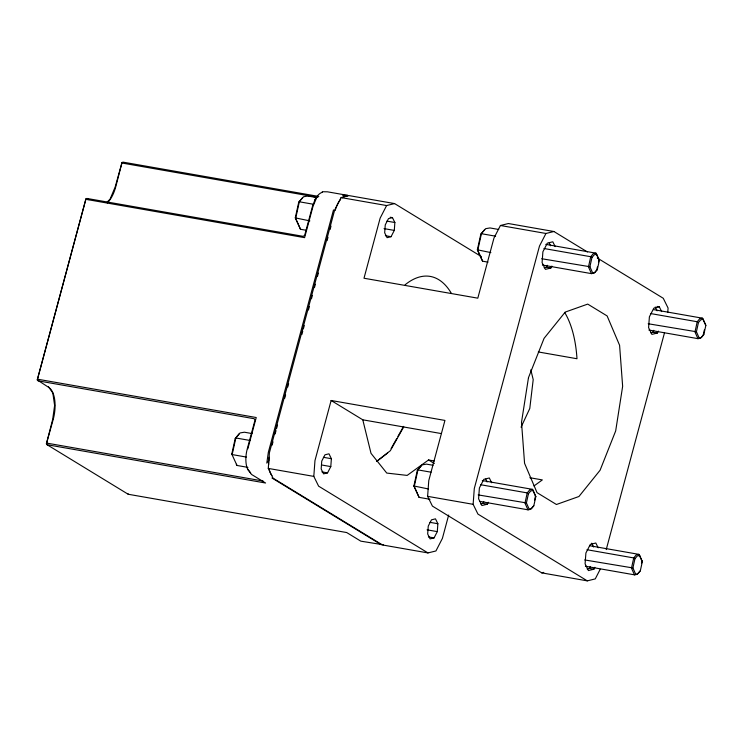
<?xml version="1.0" encoding="UTF-8"?>
<svg xmlns="http://www.w3.org/2000/svg" width="743" height="743" viewBox="0 0 743 743"><rect width="100%" height="100%" fill="white"/><g stroke="black" fill="none" stroke-linecap="round" stroke-linejoin="round"><path stroke-width="1.11" d="M448.679 515.029L442.391 538.415L435.937 550.962L427.968 552.931L382.441 544.953L273.09 478.186L268.279 468.415L269.44 452.626L334.638 210.13L341.093 197.573L349.061 195.604L394.579 203.582L481.278 256.521M427.968 552.931L318.617 486.163L313.806 476.393L314.967 460.604L331.127 400.486L444.936 420.427L428.776 480.554L427.615 496.343L432.426 506.113L541.777 572.881L587.295 580.859L595.264 578.89L600.233 569.231M330.793 466.595L331.378 458.7L328.973 453.815L324.988 454.8L321.756 461.078L321.171 468.972L323.576 473.858L327.561 472.873L330.793 466.595L321.691 464.997M392.462 217.634L388.478 218.618L385.255 224.888L384.67 232.782L387.075 237.667L391.059 236.692L394.292 230.414L394.867 222.519L392.462 217.634L390.186 217.235M437.293 531.626L437.878 523.731L435.472 518.846L431.488 519.831L428.256 526.109L427.68 534.003L430.086 538.889L434.07 537.904L437.293 531.626L427.058 529.833M587.295 580.859L477.944 514.091L473.133 504.321L474.294 488.532L539.492 246.035L545.947 233.478L553.916 231.51L587.407 251.961M667.743 312.562L668.078 308.048L663.267 298.277L597.261 257.979M268.65 464.765A19.717 9.399 -80.1 0 1 268.725 460.456L269.272 457.251M247.921 467.375L236.989 465.462L231.779 454.066L235.225 438.481L239.153 433.773M246.37 457.066L232.169 454.577L235.837 437.971L240.026 432.955L244.391 432.212L252.035 433.559M305.949 230.228L300.488 229.271L295.277 217.875L298.723 202.3L302.652 197.582M430.011 499.287L419.08 497.373L413.879 485.978L417.315 470.403L421.253 465.685M488.04 262.14L482.579 261.183L477.368 249.797L480.814 234.221L484.742 229.503M529.081 508.946L526.406 502.918L528.44 493.733L530.762 490.937L533.186 490.538L535.852 496.556L533.818 505.742L531.496 508.537L527.939 509.809L480.024 501.414M534.561 500.132L535.462 496.045L532.499 489.349L482.291 480.554M592.57 272.755L589.905 266.728L591.939 257.542L594.261 254.756L596.675 254.347L599.35 260.375L597.316 269.56L594.994 272.347L591.437 273.619L542.381 265.028M596.675 254.347L595.997 253.168L593.304 253.623L590.722 256.716L588.475 266.923L591.437 273.619L594.121 273.164L596.703 270.071L597.381 267.006M598.505 261.898L598.96 259.864L595.997 253.168L545.789 244.363M635.581 573.967L632.915 567.949L634.94 558.764L637.262 555.968L639.686 555.569L642.351 561.587L640.327 570.773L638.005 573.568L634.448 574.831L585.391 566.24M641.515 563.12L641.971 561.076L639.008 554.38L589.933 545.78M699.079 337.786L696.414 331.759L698.439 322.573L700.76 319.787L703.184 319.379L705.85 325.406L703.816 334.591L701.494 337.378L697.937 338.65L648.88 330.05M703.184 319.379L702.497 318.199L699.813 318.645L697.231 321.747L694.974 331.954L697.937 338.65L700.63 338.195L703.212 335.102L704.336 329.994M383.388 544.795L360.819 541.164L346.693 532.545L128.186 494.253L47.078 444.723L46.391 443.822L53.245 419.331A26.284 12.529 -80.1 0 0 48.685 387.382L37.271 379.924L85.965 198.808L86.977 198.455L303.218 236.348L304.695 235.29L312.441 206.489L314.976 199.774L316.871 197.118L313.007 206.34L304.593 237.658L86.077 199.356M318.793 196.449L123.041 162.141L122.019 162.494L115.741 186.846A26.284 12.529 -80.1 0 1 107.289 202.913M247.818 448.837L256.233 417.52L37.726 379.227M333.496 209.925L268.307 452.431L266.821 463.112L268.725 460.456M272.105 445.15L273.006 441.797M275.114 433.977L276.015 430.624M276.619 428.386L277.52 425.033M284.727 398.211L285.628 394.858M287.736 387.038L288.637 383.685M301.853 334.517L302.754 331.164M303.358 328.926L304.259 325.573M308.466 309.933L309.367 306.58M311.466 298.76L312.366 295.408M314.465 287.578L315.376 284.225M317.475 276.405L318.375 273.053M327.087 240.648L327.988 237.296M330.096 229.476L330.997 226.123M606.232 549.569L664.511 332.771M521.066 427.206L529.778 408.483L533.205 379.599L530.808 369.819M394.579 203.582L386.611 205.551L380.156 218.108L363.996 278.235L477.805 298.175L493.965 238.057L500.42 225.5L508.388 223.532L553.916 231.51M544.136 267.74L546.328 267.201L547.312 265.279M555.17 246.592L552.811 241.8L547.331 243.147L542.892 251.784L542.093 262.632L545.399 269.356L550.879 268L551.863 266.078M480.637 503.93L482.829 503.382L483.814 501.469M491.671 482.783L489.312 477.981L483.832 479.337L479.393 487.965L478.594 498.822L481.901 505.537L487.38 504.181L488.365 502.268M650.636 332.771L652.828 332.232L653.812 330.31M661.669 311.623L659.31 306.822L653.831 308.178L649.391 316.815L648.593 327.663L651.899 334.387L657.379 333.031L658.363 331.109M587.146 568.962L589.338 568.414L590.323 566.5M598.18 547.814L595.812 543.012L590.332 544.368L585.902 552.996L585.094 563.853L588.41 570.568L593.889 569.212L594.874 567.299M391.115 448.549L396.781 438.463M397.914 436.447L403.579 426.361M403.746 426.835L390.326 450.722L376.645 461.366M85.965 198.808L37.271 379.924M122.019 162.494L115.174 186.995L110.094 199.096L106.973 202.245M298.723 202.3L303.525 196.765L307.881 196.031L316.62 197.564M235.225 438.481L235.837 437.971L250.047 440.46M480.814 234.221L485.616 228.677L489.981 227.943L498.72 229.476M596.703 270.071L597.316 269.56M417.315 470.403L422.117 464.867L426.491 464.134L433.039 465.276M703.212 335.102L703.816 334.591M533.818 505.742L530.632 509.354L527.939 509.809L524.976 503.113L527.233 492.906L529.805 489.804L532.499 489.349L533.186 490.538M640.327 570.773L637.132 574.385L634.448 574.831L631.476 568.144L633.733 557.937L636.314 554.835L639.008 554.38L639.686 555.569M376.989 461.236L387.642 452.951M434.237 460.966L428.544 459.963L407.155 475.409L386.75 473.068L371.017 453.351L362.788 419.814L331.127 400.486M533.985 485.959L542.353 479.913L529.833 477.721M541.777 572.881L543.765 572.389M589.905 266.728L541.693 258.731M696.414 331.759L648.193 323.753M526.406 502.918L478.195 494.912M632.915 567.949L584.695 559.943M322.23 191.722L327.44 191.815L347.919 195.409L342.718 195.316L346.935 196.579M341.093 197.573L386.611 205.551M500.42 225.5L545.947 233.478M122.14 163.051L317.893 197.359M313.537 204.279L299.336 201.79L295.668 218.396L300.488 229.271M495.627 236.2L481.427 233.711L477.758 250.307L482.579 261.183M543.95 248.506L590.722 256.716L591.939 257.542M386.899 221.117L394.867 222.519M384.047 228.612L394.292 230.414M309.868 220.885L295.277 217.875M490.872 252.601L477.368 249.797M385.366 235.689L391.059 236.692M657.035 306.432L659.31 306.822M653.431 309.599L702.497 318.199L705.85 325.406M650.459 313.537L697.231 321.747L698.439 322.573M538.285 351.95L576.986 358.739A101.475 48.379 -80.1 0 0 564.661 312.431M362.788 419.814L441.323 433.578M37.949 380.825L254.19 418.718L254.988 420.176L247.243 448.986A19.717 9.399 -80.1 0 0 247.837 469.604L250.67 472.947M431.042 472.195L417.928 469.892L414.26 486.489L419.08 497.373M480.461 484.696L527.233 492.906L528.44 493.733M323.409 457.307L331.378 458.7M428.47 488.978L413.879 485.978M321.877 471.879L327.561 472.873M268.279 468.415L313.806 476.393M427.615 496.343L473.133 504.321M46.846 443.125L263.087 481.027M47.078 444.723L265.585 483.015L251.468 474.396L247.688 469.019L247.837 469.604M586.961 549.718L633.733 557.937L634.94 558.764M429.909 522.338L437.878 523.731M428.377 536.91L434.07 537.904M546.328 267.201L550.879 268M652.828 332.232L657.379 333.031M482.829 503.382L487.38 504.181M589.338 568.414L593.889 569.212M86.977 198.455L88.928 199.644M428.544 459.963L434.358 463.511M271.957 477.99L381.308 544.758M598.96 259.864L599.35 260.375M641.971 561.076L642.351 561.587M535.462 496.045L535.852 496.556M231.779 454.066L232.169 454.577M48.499 386.806L52.837 392.991L54.62 405.455L52.669 419.47L46.391 443.822M236.311 464.273L236.989 465.462M655.233 306.989L657.118 310.825M549.198 242.924L550.619 245.803M591.734 543.179L593.629 547.015M485.699 479.105L487.12 481.984M128.065 493.696L128.186 494.253M314.976 199.774A19.717 9.399 -80.1 0 1 322.388 192.307M271.892 475.585A19.717 9.399 -80.1 0 1 269.319 469.92M335.195 210.473A19.717 9.399 -80.1 0 1 340.628 199.375M342.198 197.842A19.717 9.399 -80.1 0 1 345.142 196.301M405.102 284.792A101.475 48.379 -80.1 0 1 451.4 293.401M528.477 377.667L521.512 422.265L524.567 463.298L537.031 492.646L556.433 504.497L578.936 496.5L600.084 470.245L615.678 430.921L622.643 386.323L619.588 345.291L607.124 315.942L587.722 304.101L565.219 312.088L544.071 338.344L528.477 377.667"/></g></svg>
